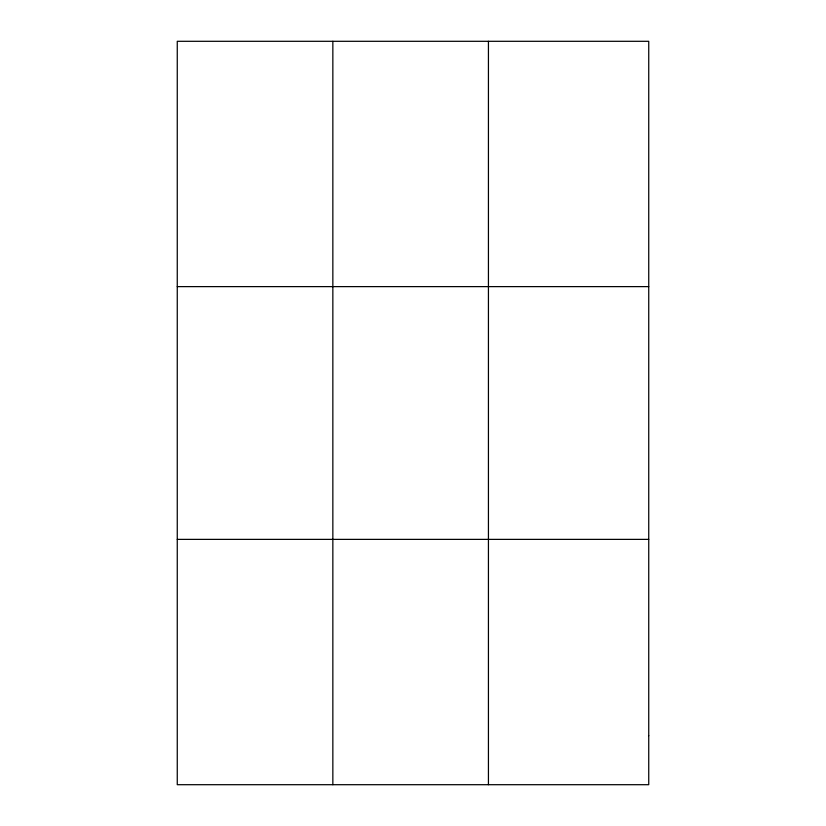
<?xml version="1.0" encoding="UTF-8"?>
<svg xmlns="http://www.w3.org/2000/svg" width="826" height="826" viewBox="0 0 826 826"><rect width="100%" height="100%" fill="white"/><g stroke="black" fill="none" stroke-linecap="round" stroke-linejoin="round"><path stroke-width="1.24" d="M332.847 41.3L332.847 784.7M488.434 41.3L488.434 784.7M177.26 286.622L648.74 286.622M177.26 539.378L648.74 539.378M648.74 735.636L648.74 784.7L177.26 784.7L177.26 41.3L648.74 41.3L648.74 735.636"/></g></svg>
